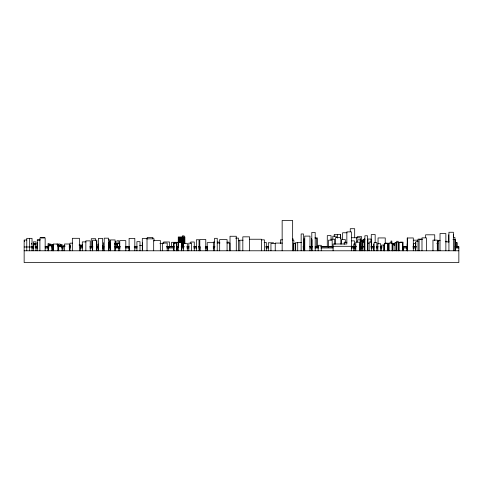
<?xml version="1.0" encoding="UTF-8"?>
<svg xmlns="http://www.w3.org/2000/svg" width="483" height="483" viewBox="0 0 483 483"><rect width="100%" height="100%" fill="white"/><g stroke="black" fill="none" stroke-linecap="round" stroke-linejoin="round"><path stroke-width="0.72" d="M347.12 232.764L342.604 232.764L342.604 239.465M40.433 237.551L44.841 237.551M453.555 237.576L454.968 237.576L454.968 250.78M351.395 237.727L360.288 237.805L360.288 241.554M314.892 237.89L317.319 237.89L317.319 246.855M235.601 238.125L238.457 238.125L238.457 250.78M178.674 238.264L184.464 238.264M315.194 238.354L316.697 238.354L316.697 247.151M146.367 238.837L154.047 238.837L154.047 241.071M292.65 238.934L293.163 238.934L293.163 239.809L292.65 239.809M178.674 239.097L184.464 239.097M422.257 239.109L418.006 239.109L418.006 250.78M249.409 239.236L261.442 239.236L261.442 250.78M330.927 239.23L334.689 239.23L334.689 244.283M422.094 239.393L419.099 239.393L419.099 250.78M452.957 239.514L455.143 239.514L455.143 250.78M364.906 239.701L362.757 239.701L362.757 241.911M40.282 239.779L37.282 239.779L37.282 250.78M108.554 239.822L109.798 239.822L109.798 243.486M261.406 239.846L264.382 239.846L264.382 250.78M282.483 239.84L280.418 239.84L280.418 243.486M364.846 239.846L363.427 239.846L363.427 242.037M26.776 240.003L24.15 240.003L24.15 262.553L458.85 262.553L458.85 246.632L455.095 246.632M178.674 239.93L184.464 239.93M37.282 240.178L39.908 240.178M413.424 240.19L417.584 240.19L417.584 241.681M239.417 240.232L243.058 240.232M440.128 240.311L438.679 240.311L438.679 250.78M292.505 240.552L293.857 240.552L293.857 250.78M178.674 240.769L184.464 240.769M238.415 240.757L239.834 240.757L239.834 250.78M351.509 240.878L354.444 240.878L354.444 244.416M438.83 240.902L437.652 240.902L437.652 250.78M359.956 241.083L362.564 241.083L362.564 247.006M445.646 241.307L446.956 241.307M445.254 241.373L446.66 241.373M178.674 241.603L184.464 241.603M417.958 241.615L415.797 241.615L415.797 250.78M86.065 241.892L82.303 241.892L82.303 250.78M445.779 241.886L449.118 241.886M213.244 242.098L214.585 242.098M217.265 242.098L218.6 242.098M226.986 242.182L229.002 242.182M400.31 242.182L403.057 242.182L403.057 250.78M346.915 242.255L344.204 242.255L344.204 244.386M397.66 242.291L402.442 242.273L402.442 250.78M184.464 242.436L178.674 242.436L178.674 237.425L184.464 237.425L184.464 243.269M264.159 242.46L266.32 242.46L266.32 250.78M301.398 242.508L297.715 242.508L297.715 250.78M273.535 242.774L268.306 242.774L268.306 250.78M297.546 242.75L295.397 242.75L295.397 250.78M395.124 242.81L396.815 242.81M217.205 242.955L219.976 242.955M227.028 243.046L229.884 243.046L229.884 250.78M282.374 243.082L275.232 243.082L275.232 250.78M385.247 243.13L387.426 243.13M72.601 243.166L70.011 243.166L70.011 250.78M367.756 243.197L369.048 243.197M181.572 243.269L187.313 243.329L187.313 250.78M108.554 243.402L109.798 243.402M415.851 243.384L413.617 243.384L413.617 247.073M33.339 243.523L35.965 243.523M117.725 243.474L119.597 243.474M275.733 243.547L270.951 243.547L270.951 250.78M295.542 243.517L293.579 243.517L293.579 250.78M436.843 243.523L437.96 243.523M33.339 243.577L35.965 243.577M159.958 243.565L162.849 243.565M387.149 243.643L384.607 243.643L384.607 250.78M389.165 243.559L387.789 243.559L387.789 250.78M391.767 243.674L394.635 243.674M114.586 243.885L116.427 243.885M50.009 244.102L50.975 244.102M56.777 244.15L57.882 244.15L57.882 245.624M115.014 244.114L117.055 244.114L117.055 247.067M181.572 244.108L183.021 244.108M49.459 244.621L50.202 244.621M51.814 244.579L53.082 244.579M393.784 244.585L394.973 244.585M33.339 244.863L35.965 244.863M79.061 244.929L80.945 244.929L80.945 246.396M181.572 244.893L183.021 244.893M51.886 244.996L52.979 244.996L52.979 247.193M48.137 245.08L51.941 245.08L51.941 250.78M79.212 245.4L80.54 245.4L80.54 250.78M69.202 245.563L70.464 245.563M80.353 245.636L82.587 245.636M139.702 245.599L142.479 245.599L142.479 250.78M181.572 245.678L183.021 245.678M63.4 245.913L64.782 245.913M62.047 246.101L58.232 246.101L58.232 250.78M65.223 246.107L62.971 246.107L62.971 250.78M333.095 246.3L353.58 246.3M354.987 246.3L356.46 246.3M62.047 246.565L58.757 246.565L58.757 250.78M31.655 246.632L33.901 246.632M35.404 246.632L37.656 246.632M45.154 246.632L48.91 246.632M51.85 246.632L53.414 246.632M61.51 246.632L63.164 246.632M69.172 246.632L70.482 246.632M80.715 246.632L82.201 246.632M89.898 246.632L92.857 246.632M96.322 246.632L98.574 246.632M102.33 246.632L103.948 246.632M108.331 246.632L110.601 246.632M115.039 246.632L120.333 246.632M125.345 246.632L129.311 246.632M134.461 246.632L137.063 246.632M166.526 246.632L174.103 246.632M176.307 246.632L178.45 246.632M181.21 246.632L184.12 246.632M186.897 246.632L188.98 246.632M193.816 246.632L196.587 246.632M198.658 246.632L200.04 246.632L200.04 250.78M205.71 246.632L207.195 246.632L207.122 250.78M213.208 246.632L214.899 246.632M266.006 246.632L268.367 246.632M303.137 246.632L304.658 246.632M309.549 246.632L312.495 246.632M315.133 246.632L318.877 246.632M320.585 246.632L333.095 246.632M351.419 246.632L355.935 246.632M360.3 246.632L364.743 246.632M370.98 246.632L373.993 246.632M376.251 246.632L378.014 246.632M380.206 246.632L382.017 246.632M402.671 246.632L406.994 246.632L406.994 250.78M413.001 246.632L416.352 246.632M115.02 246.928L117.846 246.928M24.15 246.982L33.901 246.982M35.404 246.982L37.656 246.982M45.154 246.982L48.91 246.982M51.85 246.982L53.414 246.982M61.51 246.982L63.164 246.982M69.172 246.982L70.482 246.982M80.13 246.982L82.273 246.982M89.898 246.982L92.857 246.982M96.322 246.982L98.574 246.982M102.33 246.982L103.948 246.982M108.331 246.982L110.601 246.982M115.039 246.982L120.213 246.982M125.175 246.982L129.426 246.982M134.159 246.982L137.112 246.982M166.726 246.982L174.091 246.982M176.301 246.982L178.45 246.982M181.21 246.982L184.077 246.982M186.897 246.982L188.98 246.982M193.816 246.982L196.587 246.982M198.658 246.982L200.04 246.982M205.227 246.982L207.195 246.982M213.208 246.982L214.899 246.982M265.602 246.982L268.608 246.982M303.137 246.982L304.676 246.982M309.953 246.982L312.266 246.982M315.127 246.982L318.575 246.982M321.261 246.982L333.095 246.982M351.419 246.982L355.935 246.982M360.3 246.982L364.743 246.982M370.98 246.982L373.993 246.982M376.251 246.982L378.014 246.982M380.206 246.982L382.017 246.982M402.689 246.982L406.994 246.982M413.001 246.982L416.352 246.982M455.095 246.982L458.85 246.982M31.655 247.972L33.901 247.972M35.404 247.972L37.656 247.972M45.154 247.972L48.91 247.972M51.91 247.972L53.414 247.972M61.667 247.972L63.164 247.972M69.172 247.972L70.482 247.972M80.13 247.972L82.273 247.972M89.898 247.972L92.857 247.972M96.552 247.972L98.031 247.972M102.468 247.972L103.948 247.972M108.385 247.972L110.601 247.972M115.039 247.972L120.08 247.972M125.622 247.972L129.172 247.972M134.878 247.972L137.063 247.972M166.75 247.972L174.073 247.972M177.001 247.972L177.744 247.972M181.56 247.972L183.522 247.972M186.903 247.972L188.98 247.972M193.816 247.972L196.581 247.972M198.658 247.972L200.04 247.972M205.227 247.972L207.122 247.972M213.208 247.972L213.945 247.972M266.127 247.972L268.367 247.972M303.137 247.972L304.61 247.972M309.766 247.972L311.976 247.972M314.922 247.972L318.605 247.972M320.815 247.972L333.095 247.972M351.419 247.972L355.935 247.972M360.445 247.972L362.703 247.972M370.98 247.972L373.993 247.972M376.251 247.888L377.676 247.888M380.519 247.888L381.981 247.888M403.257 247.978L406.994 247.978M413.001 247.978L416.008 247.978M455.095 247.978L458.85 247.978M24.15 250.78L458.85 250.78M457.238 247.067L457.238 242.641L455.928 242.641L455.928 247.067M456.085 242.551L456.085 246.994M455.445 239.936L455.445 250.78M453.525 234.798L453.525 237.702M453.35 250.78L453.35 232.257L448.93 232.257L448.93 250.78M448.725 234.798L448.725 242.061M445.863 250.78L445.863 233.524L440.019 233.524L440.019 250.78M437.296 250.78L437.296 240.117L432.967 240.117L432.967 250.78M434.736 240.612L434.736 234.81L425.626 234.81L425.626 237.714M426.417 250.78L426.417 237.859L421.985 237.859L421.985 250.78M415.646 242.345L415.646 250.78M413.297 250.78L413.297 237.944L407.205 238.004L407.254 250.78M407.507 237.944L407.507 250.78M407.489 242.726L407.489 250.78M407.163 243.849L407.163 250.78M406.656 246.632L406.656 246.982M403.257 246.632L403.257 250.78M398.976 242.291L398.976 250.78M398.843 242.273L398.843 250.78M398.125 250.78L398.125 241.289L396.664 241.289L396.664 250.78M396.175 250.78L396.175 242.937L394.744 242.937L394.744 245.074M394.943 250.78L394.943 244.869L392.902 244.869L392.902 250.78M394.188 245.267L394.188 243.885L392.721 243.885L392.721 250.78M392.637 243.921L392.637 250.78M392.063 250.78L392.063 242.973L388.936 242.973L388.936 250.78M391.834 243.275L391.834 241.029L390.964 241.029L390.964 243.275M388.821 243.8L388.821 250.78M387.988 250.78L387.988 243.39L384.39 243.39L384.39 250.78M385.247 243.909L385.247 237.938L378.05 237.938L378.05 243.909M384.142 243.963L384.142 250.78M383.846 250.78L383.846 245.086L381.594 245.086L381.594 250.78M380.622 250.78L380.622 243.71L377.827 243.71L377.827 250.78M376.818 250.78L376.818 242.514L374.144 242.514L374.144 250.78M375.164 242.665L375.164 234.563L371.264 234.563L371.264 247.085M373.607 243.927L373.607 250.78M371.608 250.78L371.608 242.043L369.169 242.043L369.169 250.78M371.022 242.345L371.022 239.061L367.78 239.061L367.78 240.528M367.871 240.16L367.871 250.78M367.491 250.78L367.491 235.764L364.894 235.764L364.894 250.78M364.623 240.16L364.623 250.78M364.291 238.56L364.291 240.063M364.224 250.78L364.224 242.188L362.799 242.188L362.799 250.78M361.839 250.78L361.839 240.274L360.916 240.274L360.916 250.78M361.652 241.12L361.652 236.682L357.233 236.682L357.233 238.161M360.505 247.133L360.505 239.84L357.414 239.84L357.414 242.025M360.137 243.698L360.137 250.78M359.636 250.78L359.636 242.188L355.79 242.188L355.79 250.78M356.581 237.727L356.581 242.08M354.866 250.78L354.866 243.921L353.773 243.921L353.773 250.78M354.685 237.739L354.685 228.713L350.26 228.713L350.26 231.719M351.419 250.78L351.419 231.882L346.848 231.882L346.848 243.987L333.095 243.987L333.095 250.78M345.291 242.514L345.291 239.55L341.638 239.55L341.638 244M340.847 244.156L340.847 237.527L335.637 237.527L335.637 244.156M340.533 238.113L340.533 234.406L334.254 234.406L334.254 236.628M340.455 234.448L340.455 238.149M337.545 234.448L337.545 238.149M336.246 237.69L336.246 236.181L332.829 236.181L332.829 239.2M332.183 247.242L332.183 240.154L328.555 240.154L328.555 247.242M331.06 240.129L331.06 235.65L327.281 235.65L327.281 246.855M321.261 250.78L321.261 245.292L318.164 245.292L318.164 250.78M315.2 250.78L315.2 232.42L311.795 232.42L311.795 250.78M312.018 239.634L312.018 250.78M311.444 238.354L311.444 247.151M309.977 250.78L309.977 236.096L304.761 236.096L304.761 250.78M304.459 246.632L304.459 246.982M304.399 246.632L304.399 246.982M304.127 238.644L304.127 250.78M303.475 250.78L303.475 233.971L301.151 233.971L301.151 250.78M295.687 243.396L295.687 250.78M292.65 250.78L292.65 220.447L282.15 220.447L282.15 250.78M249.572 250.78L249.572 236.839L242.828 236.839L242.828 250.78M236.284 250.78L236.284 236.259L230.017 236.259L230.017 250.78M227.076 250.78L227.076 239.586L219.668 239.586L219.668 250.78M217.235 250.78L217.235 238.318L214.573 238.318L214.573 250.78M213.583 250.78L213.583 242.665L207.207 242.665L207.207 250.78M205.776 250.78L205.776 239.477L199.799 239.477L199.799 250.78M199.358 246.632L199.358 246.982M199.026 250.78L199.026 239.755L196.382 239.755L196.382 250.78M194.263 250.78L194.263 242.007L190.785 242.007L190.785 243.468M191.395 250.78L191.395 243.112L188.817 243.112L188.817 250.78M184.88 243.746L184.88 236.978L178.263 236.978L178.263 247.048M184.101 236.978L184.101 235.873L182.32 235.873L182.32 236.978M183.504 243.329L183.504 250.78M183.021 237.425L183.021 246.469L181.572 246.469L181.572 237.425M181.783 243.39L181.783 250.78M181.602 250.78L181.602 242.291L171.592 242.321L171.592 246.819M180.123 237.425L180.123 242.436M178.136 242.291L178.136 250.78M177.774 246.632L177.774 246.982M177.744 246.632L177.744 250.78M177.237 246.632L177.237 246.982M176.724 250.78L176.724 242.822L174.079 242.822L174.079 250.78M176.591 250.78L176.591 243.148L173.657 243.148L173.657 250.78M169.491 247.115L169.491 241.971L163.713 241.971L163.713 243.444M168.706 246.982L168.706 250.78M167.196 250.78L167.196 243.058L162.433 243.058L162.433 250.78M160.332 250.78L160.332 240.48L153.679 240.48L153.679 250.78M152.882 238.837L152.882 237.431L147.218 237.431L147.218 238.837M147.019 250.78L147.019 238.487L142.31 238.487L142.31 250.78M142.624 243.8L142.624 245.298M142.4 242.858L142.4 245.775M139.992 250.78L139.992 241.669L136.918 241.669L136.918 250.78M134.811 250.78L134.811 238.373L129.1 238.373L129.1 250.78M129.172 246.982L129.172 250.78M125.803 250.78L125.803 240.643L119.766 240.643L119.766 250.78M119.633 246.97L119.633 243.257L117.363 243.257L117.363 246.97M118.86 243.788L118.86 240.788L116.91 240.788L116.91 246.789M118.733 246.632L118.733 250.78M118.087 246.632L118.087 246.982M115.298 241.234L115.298 244.175M115.093 250.78L115.093 239.936L110.51 239.936L110.51 250.78M115.008 243.106L115.008 250.78M110.082 243.106L110.082 250.78M109.49 241.077L109.49 244.036M109.363 243.571L109.363 247.224M108.772 242.653L108.772 250.78M108.512 250.78L108.512 238.173L104.201 238.173L104.201 250.78M103.543 242.653L103.543 250.78M102.505 250.78L102.535 238.354L98.411 238.354L98.411 250.78M102.39 245.467L102.39 246.952M98.266 244.018L98.266 250.78M96.908 244.193L96.908 247.133M96.842 250.78L96.842 240.256L92.501 240.256L92.501 250.78M96.745 244.247L96.745 250.78M96.365 241.578L96.365 244.579M95.7 240.214L95.7 238.729L91.275 238.729L91.275 246.916M92.398 241.578L92.416 250.78M90.23 250.78L90.23 240.86L85.853 240.86L85.853 250.78M82.122 244.398L82.122 245.847M79.441 250.78L79.441 238.306L72.341 238.306L72.341 250.78M69.449 250.78L69.449 244.006L64.559 244.006L64.559 250.78M62.047 250.78L62.047 244.374L60.647 244.374L60.647 245.829M61.776 246.916L61.776 245.43L60.478 245.43L60.478 246.916M60.061 246.258L60.061 244.036L58.63 244.036L58.63 245.521M59.222 246.783L59.222 245.279L58.093 245.279L58.093 246.783M57.954 250.78L57.954 244.03L53.287 244.03L53.287 250.78M53.178 244.235L53.178 250.78M52.279 246.692L52.279 250.78L52.321 245.823L48.228 245.823L48.215 250.78M49.206 244.996L49.206 243.535L48.071 243.535L48.137 250.78M45.154 250.78L45.154 237.986L39.908 237.986L39.908 250.78M37.42 242.605L37.42 247.036M35.965 250.78L35.965 241.856L33.339 241.856L33.339 250.78M35.561 244.863L35.561 243.987L33.78 243.987L33.78 244.863M32.029 250.78L32.029 238.342L26.776 238.342L26.776 250.78M31.673 243.263L31.673 244.289M29.403 238.342L29.403 250.78M24.373 240.757L24.373 241.5"/></g></svg>
